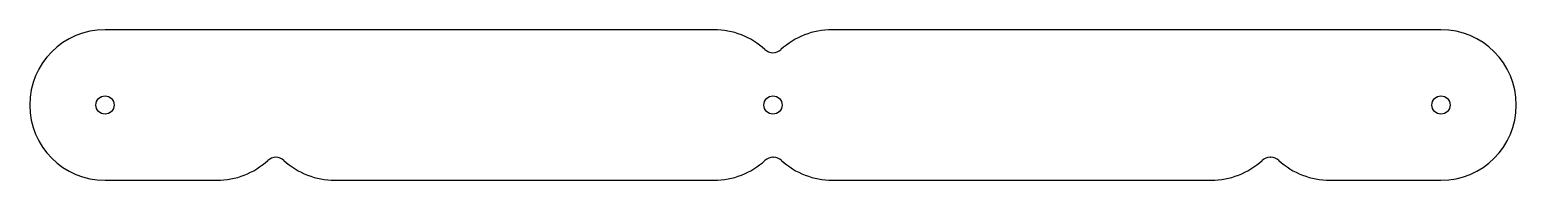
# Model space of a CAD drawing. Header units: millimetres. Extents: x 0 to 276, y 0 to 28.
import ezdxf

# ---------------------------------------------------------------- set-up
doc = ezdxf.new("R2010")
doc.units = ezdxf.units.MM

msp = doc.modelspace()

# ---------------------------------------------------------------- linework, layer by layer
at = {"color": 0}
for p, q in [((127.27, 28), (14, 28)), ((262.48, 28), (149.2, 28)), ((138.24, 23.73), (138.23, 23.73)), ((138.24, 4.27), (138.33, 4.27)), ((230.7, 4.27), (230.83, 4.27)), ((14, 0), (34.82, 0)), ((56.74, 0), (127.28, 0)), ((149.29, 0), (219.74, 0)), ((241.79, 0), (262.48, 0))]:
    msp.add_line(p, q, dxfattribs=at)
for centre in [(14, 14), (138.24, 14), (262.48, 14)]:
    msp.add_circle(centre, 1.7, dxfattribs=at)
for centre, radius, start, end in [((14, 14), 14, 90, 270), ((127.27, 14), 14, 47.4227, 90), ((149.2, 14), 14, 90, 132.5773), ((262.48, 14), 14, 270, 90), ((138.23, 25.93), 2.2, 227.4227, 270), ((138.24, 25.93), 2.2, 270, 312.5773), ((34.82, 14), 14, 270, 312.5773), ((45.78, 2.07), 2.2, 47.4227, 132.5773), ((56.74, 14), 14, 227.4227, 270), ((127.28, 14), 14, 270, 312.5773), ((138.24, 2.07), 2.2, 90, 132.5773), ((138.33, 2.07), 2.2, 47.4227, 90), ((149.29, 14), 14, 227.4227, 270), ((219.74, 14), 14, 270, 312.5773), ((230.7, 2.07), 2.2, 90, 132.5773), ((230.83, 2.07), 2.2, 47.4227, 90), ((241.79, 14), 14, 227.4227, 270)]:
    msp.add_arc(centre, radius, start, end, dxfattribs=at)

doc.saveas('drawing.dxf')
